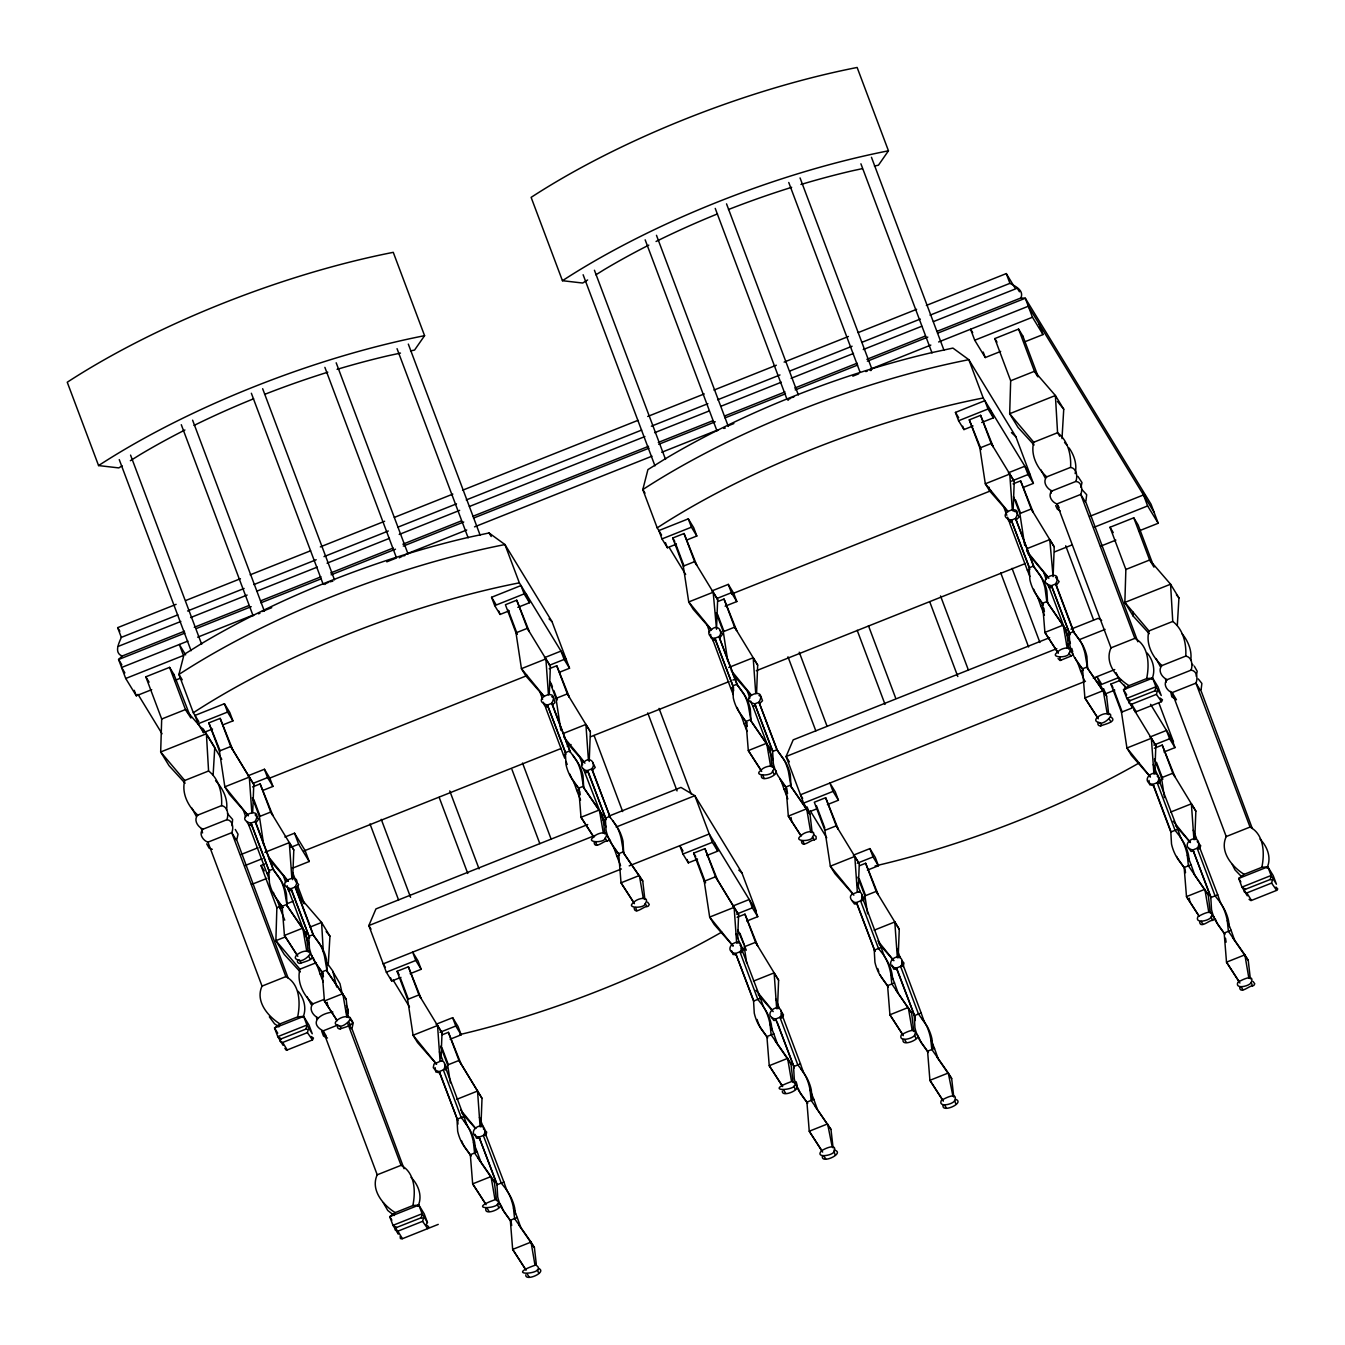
<?xml version="1.0" encoding="UTF-8"?>
<svg xmlns="http://www.w3.org/2000/svg" width="1345" height="1345" viewBox="0 0 1345 1345"><rect width="100%" height="100%" fill="white"/><g stroke="black" fill="none" stroke-linecap="round" stroke-linejoin="round"><path stroke-width="1.5" d="M283.123 1045.368L277.793 1036.642L274.548 1027.984L279.979 1023.898L297.682 1016.854C300.507 1003.067 300.086 984.103 285.863 976.604L231.76 832.673C233.778 828.167 232.937 820.198 226.885 819.693L203.045 829.192C197.866 827.141 193.209 819.946 197.765 815.12L221.589 805.621C222.312 793.079 219.05 778.94 208.576 770.988L206.39 733.765L185.459 709.555L169.588 667.355L145.815 676.821L161.686 719.02L160.677 751.973L169.05 765.675L185.106 783.244M1130.809 703.654L1132.12 707.117L1126.791 698.374L1123.529 689.716L1128.976 685.647L1146.663 678.586C1149.487 664.817 1149.067 645.835 1134.861 638.354L1080.758 494.422C1082.775 489.916 1081.935 481.947 1075.865 481.443L1052.042 490.925C1046.847 488.891 1042.207 481.695 1046.746 476.853L1070.586 467.371C1071.293 454.812 1068.048 440.689 1057.573 432.737L1055.388 395.514L1034.439 371.304L1018.585 329.088L994.812 338.57L1010.667 380.769L1009.675 413.722L1018.03 427.424L1034.086 444.993M1247.303 895.82L1241.973 887.095L1238.728 878.436L1244.159 874.351L1261.862 867.306C1264.687 853.52 1264.266 834.556 1250.043 827.057L1195.94 683.125C1197.958 678.62 1197.117 670.667 1191.065 670.146L1167.225 679.645C1162.046 677.594 1157.389 670.415 1161.946 665.573L1185.769 656.074C1186.492 643.532 1183.23 629.41 1172.756 621.44L1170.57 584.218L1149.639 560.008L1133.768 517.808L1109.995 527.274L1125.866 569.473L1124.857 602.425L1133.23 616.128L1149.269 633.697M264.662 864.078L261.014 865.524L276.868 907.74L275.876 940.676L284.249 954.395L300.288 971.947M252.709 812.145L253.785 784.421L230.735 746.509L220.16 718.381L208.828 722.887L219.42 751.014L224.85 786.825L229.339 794.155L248.388 815.827L224.85 786.825L249.313 777.091L253.785 784.421M292.638 879.664L293.798 849.956L270.732 812.044L260.157 783.916L252.608 786.926M441.025 1058.599L442.017 1032.842L418.967 994.93L408.392 966.803L397.061 971.309L407.636 999.436L413.083 1035.246L417.555 1042.577L436.604 1064.248L413.083 1035.246L437.545 1025.512L442.017 1032.842M481.022 1124.134L482.014 1098.377L458.964 1060.465L448.389 1032.338L442.286 1034.759M549.298 693.986L550.374 666.246L527.307 628.35L516.732 600.206L505.417 604.729L515.992 632.856L521.44 668.667L525.912 675.997L543.699 696.239M589.211 761.505L590.371 731.781L567.321 693.885L556.746 665.741L549.197 668.751M711.471 629.679C705.822 631.494 710.194 638.673 714.733 638.337L718.987 636.639C723.879 631.326 717.238 623.559 711.471 629.679L688.724 601.955L683.294 566.161L672.719 538.017L684.033 533.511L694.608 561.638L717.658 599.551L716.515 629.258L713.186 592.22L688.724 601.955L693.213 609.285L711.001 629.527M737.682 938.44L738.59 914.667L715.54 876.772L704.965 848.628L693.65 853.133L704.225 881.278L709.672 917.088L714.145 924.418L733.193 946.09L709.672 917.088L734.118 907.337L738.59 914.667M756.596 692.826L757.672 665.086L734.605 627.173L724.03 599.046L718.381 601.299M777.595 1005.959L778.604 980.202L755.554 942.307L744.962 914.163L737.127 917.29M858.345 887.532L859.27 863.759L836.22 825.864L825.645 797.72L814.313 802.225L824.888 830.369L830.336 866.18L834.825 873.51L853.856 895.182M898.275 955.051L899.267 929.294L876.217 891.399L865.642 863.255L859.556 865.692M1013.088 511.1L1014.248 481.375L991.181 443.48L980.606 415.336L969.291 419.859L979.866 447.986L985.313 483.796L989.785 491.127L1007.573 511.369M1013.071 483.881L1020.62 480.871L1031.195 509.015L1054.245 546.927L1053.101 576.635L1049.772 539.58L1027.193 548.575M1154.783 773.341L1155.843 745.601L1133.835 709.387M1194.864 836.893L1195.856 811.136L1172.806 773.224L1162.231 745.096L1154.38 748.223M213.132 774.905L214.763 747.467L207.466 735.53M328.214 965.576L329.945 936.17L321.589 922.468L300.641 898.258L296.32 886.759M1061.995 438.604L1063.744 409.216L1055.388 395.514L1009.675 413.722L1033.733 442.236C1030.32 455.131 1037.281 468.379 1046.746 476.853M1177.312 625.358L1178.943 597.92L1170.57 584.218L1124.857 602.425L1148.933 630.939C1145.503 643.851 1152.463 657.1 1161.946 665.573M308.291 952.142L306.156 933.632L287.124 905.891L286.435 893.887A38.719 27.455 49.5 0 0 281.895 881.799L273.001 869.139L255.113 821.509C264.696 803.822 231.609 817.743 250.859 823.207L255.113 821.509L255.886 822.787L273.792 870.417M348.288 1017.677L346.169 999.167L327.138 971.443L326.448 959.422A38.719 27.455 49.5 0 0 321.909 947.334L313.015 934.674L295.11 887.061C304.693 869.358 271.623 883.278 290.856 888.742L295.11 887.061L295.9 888.322L313.788 935.952M479.425 1117.392L482.754 1125.748C473.877 1125.227 468.733 1135.55 479.089 1137.164L496.994 1184.777L497.684 1196.798A38.719 27.455 49.5 0 0 502.223 1208.886L511.1 1221.546L511.688 1225.48M565.404 752.04L547.432 705.049L551.685 703.351C561.268 685.647 528.198 699.568 547.432 705.049L565.337 752.662L566.026 764.683A38.719 27.455 49.5 0 0 570.566 776.754L578.669 788.153L581.006 817.272L593.296 836.439M604.863 833.967L602.745 815.473L583.713 787.733L583.024 775.729A38.719 27.455 49.5 0 0 578.484 763.641L572.701 754.982M644.877 899.519L642.742 881.009L623.71 853.268L623.021 841.264A38.719 27.455 49.5 0 0 618.481 829.176L612.715 820.534M772.164 767.272L770.029 748.761L750.998 721.038L750.308 709.017A38.719 27.455 49.5 0 0 745.769 696.929L736.875 684.269L718.987 636.639L737.665 685.546M736.001 933.699L739.33 942.055C730.453 941.517 725.308 951.84 735.665 953.47L753.57 1001.084L754.259 1013.104A38.719 27.455 49.5 0 0 758.799 1025.176L767.676 1037.852L760.715 1028.337A38.719 24.294 85.2 0 1 757.067 1019.476M772.702 750.863L754.73 703.872L758.983 702.191C768.567 684.487 735.496 698.408 754.73 703.872L772.635 751.502L773.325 763.506A38.719 27.455 49.5 0 0 777.864 775.594L785.968 786.993L788.321 816.112L800.594 835.262M812.161 832.807L810.043 814.297L791.011 786.573L790.322 774.552A38.719 27.455 49.5 0 0 785.783 762.464L776.889 749.804L758.983 702.191L777.662 751.082M1029.278 567.17L1011.305 520.179L1015.559 518.481C1025.142 500.777 992.072 514.698 1011.305 520.179L1029.211 567.792L1029.9 579.813A38.719 27.455 49.5 0 0 1034.439 591.884L1043.333 604.561L1040.66 605.62L1044.426 615.22M1047.587 602.863L1046.898 590.858A38.719 27.455 49.5 0 0 1042.358 578.77L1033.464 566.094L1015.559 518.481L1034.238 567.371L1040.425 575.61A38.719 24.294 85.2 0 1 1044.964 587.698L1046.797 601.585L1066.619 630.603L1068.737 649.114M1108.751 714.649L1106.616 696.138L1087.584 668.398L1086.894 656.394A38.719 27.455 49.5 0 0 1082.355 644.305L1073.461 631.629L1055.573 584.016C1065.156 566.329 1032.069 580.25 1051.319 585.714L1055.573 584.016L1056.346 585.294L1074.252 632.907M1153.253 764.616L1156.582 772.988C1147.705 772.45 1142.561 782.773 1152.917 784.387L1170.822 832.017L1171.512 844.021A38.719 27.455 49.5 0 0 1176.051 856.109L1184.945 868.769L1185.517 872.703M1193.25 830.151L1196.579 838.523C1187.719 837.985 1182.558 848.308 1192.931 849.922L1210.819 897.552L1211.509 909.556A38.719 27.455 49.5 0 0 1216.048 921.644L1224.942 934.304L1217.982 924.805A38.719 24.294 85.2 0 1 1215.392 919.038M226.548 809.925C228.162 799.081 222.951 788.389 215.57 780.705M1190.728 660.378C1192.174 650.778 1188.19 641.161 1182.137 633.848M435.124 1067.611L435.814 1071.948L439.865 1072.906L457.771 1120.519L457.956 1124.117M480.787 1161.912L477.24 1151.976A54.472 3.144 68.3 0 1 473.474 1142.477A38.719 24.294 85.2 0 0 466.732 1124.521L461.234 1117.561L443.346 1069.931C446.271 1067.19 445.178 1059.221 440.084 1061.272L437.545 1025.512M520.784 1227.447L517.237 1217.528A54.472 3.144 68.3 0 1 513.487 1208.012A38.719 24.294 85.2 0 0 506.729 1190.056L501.248 1183.096L483.343 1135.466C486.268 1132.725 485.192 1124.756 480.098 1126.807L477.542 1091.047L458.964 1060.465L447.65 1064.971L450.373 1082.876M777.36 1043.737L773.812 1033.817A54.472 3.144 68.3 0 1 770.063 1024.318A38.719 24.294 85.2 0 0 763.304 1006.363L757.823 999.385L739.918 951.772C742.843 949.032 741.767 941.046 736.673 943.114L734.118 907.337L715.54 876.772L704.225 881.278M833.11 1147.924L830.975 1129.43L811.169 1100.412L810.026 1089.736A38.719 24.294 85.2 0 0 803.318 1071.898L797.82 1064.921L779.932 1017.308C782.857 1014.567 781.764 1006.581 776.67 1008.649L774.132 972.872L753.452 981.11M913.776 1031.48L911.641 1012.987L891.836 983.968L890.693 973.292A38.719 24.294 85.2 0 0 883.984 955.438L878.487 948.477L860.598 900.864C863.524 898.124 862.431 890.138 857.337 892.206L854.798 856.429L830.336 866.18L853.083 893.904L859.993 891.147L856.664 882.774M932.808 1047.822L931.934 1038.76A38.719 27.455 49.5 0 0 927.377 1026.689L918.5 1014.012L900.595 966.399C903.521 963.659 902.445 955.673 897.35 957.741L894.795 921.964L874.132 930.202M1148.966 780.369L1149.639 784.707L1153.691 785.665L1170.873 831.378M1210.349 913.322L1208.23 894.812L1188.408 865.81L1187.265 855.117A38.719 24.294 85.2 0 0 1180.557 837.279L1175.076 830.319L1157.171 782.706C1160.096 779.949 1159.02 771.98 1153.926 774.047L1151.37 738.27L1126.925 748.005L1131.397 755.335L1150.446 777.006L1126.925 748.005L1121.478 712.211L1110.903 684.067L1121.343 679.897M1234.626 940.205L1231.078 930.286A54.472 3.144 68.3 0 1 1227.312 920.77A38.719 24.294 85.2 0 0 1220.571 902.814L1215.073 895.854L1197.185 848.241C1200.11 845.484 1199.017 837.515 1193.923 839.583L1191.384 803.806L1170.705 812.044M395.716 1227.144L398.322 1234.071L392.992 1225.345L389.731 1216.687L395.178 1212.618L412.865 1205.557C415.689 1191.788 415.269 1172.806 401.062 1165.325L347.683 1023.326M297.716 960.027C295.681 964.415 304.558 964.567 299.078 960.128C288.906 958.363 301.885 950.024 306.778 951.318C316.68 950.175 302.692 963.356 299.078 960.128M337.729 1025.562C335.678 1029.951 344.572 1030.119 339.075 1025.663C328.903 1023.898 341.899 1015.559 346.775 1016.854C356.694 1015.727 342.706 1028.891 339.075 1025.663M400.154 1236.475L400.423 1238.543L401.97 1238.88L438.251 1224.387M485.949 1208.449C483.443 1216.704 505.115 1208.029 499.886 1203.64M761.589 775.157C759.118 783.479 780.739 774.754 775.544 770.349M822.535 1155.826C819.912 1165.039 846.375 1153.035 834.169 1150.009M903.201 1039.366C900.562 1047.923 924.065 1038.306 916.466 1034.086M943.215 1104.901C940.525 1113.778 965.643 1103.034 955.673 1099.285M1098.176 722.534C1096.141 726.905 1105.018 727.073 1099.537 722.618C1089.366 720.853 1102.345 712.514 1107.238 713.825C1117.14 712.682 1103.152 725.863 1099.537 722.618M1133.953 709.504L1135.331 712.043L1161.475 701.67L1162.467 699.803L1160.079 698.072M206.39 733.765L160.677 751.973L184.753 780.487C181.323 793.399 188.283 806.63 197.765 815.12M285.392 936.893L275.876 940.676L299.935 969.19C296.522 982.102 303.482 995.35 312.948 1003.824L323.96 999.453M1075.143 473.575C1077.278 464.647 1074.252 455.266 1069.073 447.935M306.055 1029.043L308.257 1029.53L307.4 1032.624L282.669 1042.476L280.029 1041.333L280.769 1039.013L306.055 1029.043L306.929 1025.041L303.667 1016.383L297.682 1016.854M421.254 1217.746L423.456 1218.234L422.599 1221.327L397.868 1231.179L395.228 1230.036L395.968 1227.716L421.254 1217.746L422.111 1213.745L418.867 1205.086L412.865 1205.557M1155.052 690.792L1157.255 691.263L1156.397 694.356L1131.649 704.225L1129.027 703.065L1129.766 700.745L1155.052 690.792L1155.91 686.774L1152.648 678.115L1146.663 678.586M1270.235 879.495L1272.437 879.983L1271.58 883.077L1246.849 892.929L1244.209 891.785L1244.949 889.465L1270.235 879.495L1271.109 875.494L1267.847 866.836L1261.862 867.306M303.113 1016.585L302.928 1017.442C306.879 1008.716 304.138 998.427 298.203 991.299M418.11 1206.146L418.312 1205.288M1151.908 679.191C1155.826 670.466 1153.169 660.16 1147.184 653.048M1267.091 867.895L1267.293 867.037M937.095 331.341L1020.939 297.951C1024.184 290.167 1015.273 286.182 1009.927 283.341L1006.279 273.59L926.369 305.433M226.885 819.693C228.768 814.751 227.843 806.664 221.589 805.621M1075.865 481.443C1077.748 476.5 1076.841 468.396 1070.586 467.371M1191.065 670.146C1192.931 665.203 1192.023 657.117 1185.769 656.074M347.851 1013.373L348.187 1009.507L346.354 1005.589M184.5 631.192L122.126 656.057C113.686 652.594 119.083 642.96 121.319 637.379L117.671 627.644L176.128 604.342M203.045 829.192C198.32 833.496 202.927 840.541 207.937 842.172L262.04 986.104C255.079 1001.151 267.823 1016.349 279.979 1023.898M332.904 1012.045C319.303 1013.491 308.711 1023.209 323.119 1030.875L377.222 1174.807C370.262 1189.854 383.022 1205.053 395.178 1212.618M418.026 1206.011C422.767 1196.209 418.312 1184.592 411.032 1177.329M1052.042 490.925C1047.301 495.246 1051.908 502.29 1056.918 503.921L1111.02 647.853C1104.06 662.883 1116.821 678.099 1128.976 685.647M1167.225 679.645C1162.5 683.949 1167.107 690.994 1172.117 692.625L1226.22 836.556C1219.259 851.604 1232.003 866.802 1244.159 874.351M1267.024 867.76C1271.765 857.959 1267.293 846.341 1260.013 839.078M232.063 825.796L232.618 819.458L227.473 813.607M1196.243 676.266L1197.185 671.256L1194.293 666.128M236.518 839.398L288.116 978.05M351.717 1028.101L404.038 1168.704M1085.499 501.147L1137.836 641.75M1200.698 689.85L1252.296 828.503M236.972 838.893L238.048 834.253L235.274 829.445M352.171 1027.614L353.247 1022.957L350.473 1018.165M1085.97 500.643L1086.693 494.741L1081.716 489.311M1201.152 689.346L1201.875 683.445L1198.261 678.906M473.457 1142.493L474.583 1153.052L491.026 1176.556L495.01 1199.74C460.478 1211.895 510.612 1208.55 495.582 1199.353M513.471 1208.029L514.58 1218.587L531.04 1242.091L535.007 1265.275C500.474 1277.431 550.626 1274.102 535.596 1264.888M770.046 1024.318L771.156 1034.877L787.615 1058.38L791.583 1081.582C757.05 1093.737 807.202 1090.391 792.171 1081.195M833.984 1151.539C838.053 1142.561 823.997 1148.714 821.24 1151.085C814.952 1158.533 833.429 1155.473 833.984 1151.539L835.211 1154.968M914.65 1035.095C918.534 1025.747 904.765 1032.708 901.268 1034.944C897.989 1042.409 913.154 1038.76 914.65 1035.095L915.878 1038.525M954.647 1100.63C958.548 1091.283 944.778 1098.243 941.265 1100.479C938.003 1107.944 953.168 1104.295 954.647 1100.63L955.891 1104.06M1211.223 916.937C1215.123 907.589 1201.354 914.55 1197.84 916.786C1194.579 924.234 1209.743 920.602 1211.223 916.937L1212.467 920.367L1214.367 919.442L1214.266 916.971L1212.248 915.575M1251.237 982.472C1255.12 973.124 1241.351 980.085 1237.854 982.321C1234.575 989.769 1249.74 986.137 1251.237 982.472L1252.464 985.902L1253.876 985.431L1254.751 983.8L1253.052 981.463M425.777 1225.177L427.441 1222.47L424.196 1213.812L418.867 1205.086L389.731 1216.687L391.866 1220.184M122.092 465.841L118.797 467.909L98.572 465.572L67.25 382.232A340.789 109.264 -20.6 0 1 393.261 252.339L424.583 335.678L414.563 350.07L410.544 350.927M587.63 279.945L582.671 283.038L562.445 280.702L531.124 197.362A340.789 109.264 -20.6 0 1 857.135 67.469L888.457 150.808L878.436 165.2L874.418 166.057M445.952 1070.149L446.91 1067.526L444.472 1063.878M485.949 1135.684L486.671 1132.07L483.359 1128.791M863.204 901.083L864.162 898.443L861.725 894.812M903.201 966.618L903.924 963.003L901.722 960.347M312.948 1003.824C308.409 1008.666 313.066 1015.845 318.244 1017.896M266.865 873.157L248.976 825.544L251.633 824.485L269.538 872.098L266.865 873.157A54.472 3.144 68.3 0 1 269.387 879.512M306.879 938.692L288.973 891.079L291.646 890.02L309.535 937.633L306.879 938.692A54.472 3.144 68.3 0 1 309.4 945.047M564.715 758.176A54.472 3.144 68.3 0 0 563.454 754.999L545.549 707.386L548.222 706.327L544.792 706.058L543.346 702.241M605.973 826.872A54.472 3.144 68.3 0 0 603.451 820.534L583.427 768.937M733.26 694.642A54.472 3.144 68.3 0 0 730.755 688.287L712.833 639.817L715.506 639.615L733.412 687.228L733.597 690.826M752.847 706.209L755.52 705.15L752.847 706.209L770.752 753.839A54.472 3.144 68.3 0 1 773.274 760.177M466.698 1124.42A54.472 3.144 68.3 0 1 463.89 1116.501L446.002 1068.871L439.092 1071.629L435.477 1070.301L433.275 1067.644L433.998 1064.029L442.74 1060.213L439.411 1051.857M1029.85 576.467A54.472 3.144 68.3 0 0 1027.328 570.129L1009.422 522.516L1012.096 521.457L1008.666 521.188L1007.657 517.203M482.704 1125.815L483.528 1127.076M1067.325 635.664L1049.436 588.051L1052.093 586.992L1069.998 634.605L1067.325 635.664A54.472 3.144 68.3 0 1 1069.847 642.002M739.279 942.105L740.103 943.383M859.993 891.147L860.01 892.004M775.998 999.234L779.343 1008.464M896.678 948.309L900.141 957.505M1156.532 773.039L1156.599 773.846M605.233 838.137C610.832 829.915 596.659 832.639 593.784 836.977C584.722 842.945 604.695 843.147 605.233 838.137L606.982 841.012L608.394 840.558L609.268 838.927L607.553 836.573M645.23 903.672C650.846 895.451 636.656 898.174 633.781 902.512C624.719 908.48 644.692 908.682 645.23 903.672L646.979 906.547L648.391 906.093L649.265 904.462L647.567 902.108M772.518 771.442C778.133 763.203 763.96 765.927 761.068 770.265C752.006 776.25 771.98 776.435 772.518 771.442L774.266 774.317M812.531 836.977C818.13 828.739 803.957 831.462 801.082 835.8C792.02 841.785 811.993 841.97 812.531 836.977L814.28 839.852L816.18 838.927L816.079 836.455L814.078 835.06M1069.107 653.266C1074.705 645.045 1060.532 647.769 1057.658 652.106C1048.596 658.075 1068.569 658.277 1069.107 653.266L1070.855 656.141L1073.058 654.679L1072.116 652.191L1069.813 651.182M122.126 656.057L118.595 659.504L125.724 678.485L136.299 695.802L151.699 689.666M428.147 1228.405L428.668 1226.774L426.97 1225.312M741.717 952.613L743.482 949.351L739.935 945.081M781.714 1018.148L783.496 1014.903L781.058 1011.255M1158.97 783.53L1160.735 780.285L1157.188 776.015M1198.967 849.065L1200.749 845.82L1197.201 841.55M300.238 963.373C302.659 962.129 318.126 959.103 310.191 954.395M311.183 1036.474L313.469 1038.071L312.477 1039.92L286.35 1050.311L284.871 1048.343M594.154 842.676C594.86 849.586 603.939 840.642 606.982 841.012M340.251 1028.908C342.656 1027.664 358.123 1024.638 350.204 1019.93M764.111 778.503L762.951 775.258M634.167 908.211C634.857 915.121 643.936 906.177 646.979 906.547M1058.044 658.579L1060.095 660.529L1070.855 656.141M801.452 841.499C802.158 848.409 811.237 839.465 814.28 839.852M1100.698 725.88C1103.119 724.636 1118.586 721.592 1110.651 716.902M795.786 1084.995C803.167 1089.097 781.411 1098.142 782.386 1091.081M538.42 1268.352C548.087 1272 524.853 1282.121 525.811 1274.791M832.168 1146.73L827.612 1123.916L809.253 1131.229L822.652 1152.093M1212.467 920.367C1209.424 919.98 1200.345 928.924 1199.639 922.014M952.848 1095.822L948.292 1073.007L931.833 1049.504L930.69 1038.828A38.719 24.294 85.2 0 0 923.981 1020.989L921.611 1018.03M1275.968 887.061L1277.75 888.995L1276.657 890.373L1250.951 900.629L1249.051 899.351M1252.464 985.902C1249.421 985.515 1240.342 994.459 1239.636 987.549M130.347 460.713L140.267 454.543A306.525 98.286 -20.6 0 1 184.921 429.996M595.885 274.817L604.14 269.673A306.525 98.286 -20.6 0 1 648.794 245.126M255.886 822.787L258.677 819.105L255.13 814.835M552.476 704.629L570.364 752.242L551.685 703.351L552.476 704.629L554.88 702.796L553.77 698.089M719.76 637.917L722.551 634.235L720.113 630.603M1016.349 519.758L1019.09 517.035L1016.702 512.428M584.184 761.926C578.535 763.741 582.889 770.904 587.446 770.584L591.699 768.886C596.592 763.573 589.951 755.806 584.184 761.926L563.975 737.279M295.9 888.322L298.674 884.64L295.127 880.37M592.472 770.164L610.378 817.777L591.699 768.886L592.472 770.164L595.213 767.44L592.826 762.834M759.774 703.452L762.514 700.728L761.068 696.912M1056.346 585.294L1059.137 581.612L1055.59 577.341M853.083 893.904C847.434 895.703 851.788 902.882 856.345 902.562L863.255 899.805L881.16 947.418A54.472 3.144 68.3 0 0 883.951 955.337M779.327 1007.59C770.466 1007.052 765.305 1017.375 775.678 1019.006L782.588 1016.248L800.477 1063.861A54.472 3.144 68.3 0 0 803.268 1071.78M185.862 600.458L240.436 578.72M250.17 574.836L310.577 550.778M320.329 546.894L384.636 521.272M394.388 517.388L452.845 494.103M462.579 490.219L637.967 420.346M647.718 416.462L704.225 393.934M713.96 390.067L776.317 365.218M784.118 362.108L848.426 336.485M858.177 332.602L916.634 309.316M121.319 637.379L177.843 614.867M187.577 610.983L244.101 588.471M253.835 584.587L316.193 559.739M323.994 556.628L388.301 531.006M398.036 527.122L456.51 503.837M466.244 499.953L641.632 430.081M651.367 426.197L707.89 403.685M717.625 399.801L779.982 374.952M789.734 371.069L852.091 346.22M861.826 342.353L920.299 319.051M930.034 315.167L1009.927 283.341M118.461 646.306L180.852 621.457M190.603 617.574L247.144 595.045M256.878 591.161L317.319 567.086M327.07 563.185L389.462 538.336M399.213 534.453L459.654 510.377M469.405 506.493L644.877 436.57M654.628 432.687L709.218 410.948M720.92 406.274L781.361 382.199M791.112 378.315L853.503 353.449M863.238 349.565L921.728 326.263M933.43 321.606L1017.274 288.2L1019.46 291.781M194.252 627.308L248.842 605.553M260.543 600.896L320.984 576.82M330.736 572.936L393.127 548.071M402.878 544.187L461.369 520.885M473.07 516.228L648.542 446.321M658.293 442.438L712.884 420.682M724.568 416.025L785.009 391.933M794.76 388.049L857.152 363.2M866.903 359.317L925.394 336.015M184.887 633.091L118.595 659.504L121.874 664.884M196.589 628.434L251.196 606.679M260.947 602.795L321.388 578.72M331.139 574.836L395.48 549.197M403.281 546.087L463.739 521.995M473.49 518.111L648.979 448.188M658.731 444.304L715.271 421.775M725.022 417.892L785.48 393.816M795.214 389.932L857.622 365.067M867.374 361.183L927.815 337.107M937.566 333.207L1025.31 298.254L1151.068 504.274L1158.213 523.255L1138.963 530.922M187.897 641.077L121.588 667.49L124.883 672.87M197.648 637.194L254.188 614.665M261.989 611.555L271.74 607.671M386.788 561.84L396.54 557.956M406.291 554.056L466.732 529.98M474.533 526.87L651.972 456.174M661.723 452.29L718.28 429.761M728.032 425.877L733.866 423.54M852.814 376.163L858.665 373.826M870.366 369.169L930.824 345.077M938.625 341.966L1028.32 306.24L1154.077 512.26M125.724 678.485L183.458 655.486L179.322 644.49L185.66 654.88M972.704 332.703L970.586 329.239L974.721 340.235L1032.456 317.235L1043.014 334.552L1023.764 342.218M174.783 680.469L180.549 678.166M974.721 340.235L985.28 357.551L1000.68 351.415M161.686 719.02L185.459 709.555L190.906 718.028L173.942 674.467M1010.667 380.769L1034.439 371.304L1037.701 376.65M223.186 724.753L232.937 720.87L229.81 712.531L224.413 703.721L194.991 715.439L198.118 723.778L203.515 732.605L212.56 728.99M509.15 610.832L500.088 614.446L494.708 605.62L491.564 597.281L521.003 585.546L524.13 593.885L529.526 602.711L517.825 607.368M687.06 539.9L696.811 535.999L693.684 527.66L688.287 518.851L658.865 530.569L661.992 538.908L667.389 547.734L676.434 544.12M973.023 425.962L963.962 429.576L958.581 420.75L955.438 412.411L984.876 400.675L988.003 409.014L993.4 417.841L981.699 422.498M661.992 538.908L691.431 527.19L696.811 535.999M958.581 420.75L988.003 409.014M198.118 723.778L227.557 712.06L232.937 720.87M494.708 605.62L524.13 593.885M219.42 751.014L230.735 746.509L249.313 777.091L251.851 812.851M515.992 632.856L527.307 628.35L529.375 631.746L516.732 600.206M683.294 566.161L694.608 561.638L696.676 565.034L684.033 533.511M979.866 447.986L991.181 443.48L993.266 446.876L980.606 415.336M184.753 780.487L208.576 770.988M1033.733 442.236L1057.573 432.737L1059.742 436.301M247.867 775.846L264.427 769.256L269.807 778.082L272.951 786.421L263.2 790.305M544.456 657.688L561 651.081L564.143 659.42L569.523 668.246L559.772 672.13M711.74 590.976L728.301 584.386L733.681 593.212L736.825 601.551L725.123 606.208M1008.33 472.818L1024.873 466.211L1028.017 474.55L1033.397 483.376L1023.646 487.26M550.374 666.246L545.885 658.915L521.44 668.667L544.187 696.391M1014.248 481.375L1009.759 474.045L985.313 483.796L1008.061 511.52M716.717 598.575L731.428 592.725L736.825 601.551M1011.457 481.157L1028.017 474.55M252.843 783.446L267.554 777.595L272.951 786.421M549.416 665.287L564.143 659.42M269.656 778.133L527.341 675.459M731.579 594.036L991.215 490.606M710.648 634.369L711.001 637.749L712.833 639.817M263.654 844.408L259.417 816.566L270.732 812.044L272.816 815.44L260.157 783.916M560.831 730.217L555.989 698.391L567.321 693.885L569.389 697.282L556.746 665.741M727.83 661.521L723.291 631.696L734.605 627.173L736.69 630.57L724.03 599.046M1024.705 545.347L1019.863 513.521L1031.195 509.015L1033.263 512.411L1020.62 480.871M246.841 821.56L249.027 825.494M248.842 824.72L251.633 824.485L250.859 823.207L269.538 872.098M712.85 640.674L715.506 639.615L714.733 638.337L733.412 687.228L730.755 688.287M207.937 842.172L231.76 832.673L236.216 839.952M240.637 854.663L257.954 847.77M284.888 837.027L294.521 833.194L305.08 850.511L309.215 861.506L291.899 868.416M1089.618 516.413L1143.502 494.943L1147.638 505.939L1158.213 523.255M264.864 852.36L289.31 842.626L293.798 849.956M563.32 733.445L585.899 724.451L590.371 731.781M728.738 667.49L753.183 657.755L757.672 665.086M244.773 865.676L262.09 858.766M290.957 847.266L298.657 844.206L309.215 861.506M1093.754 527.408L1147.638 505.939M303.903 850.981L561.285 748.425M567.136 746.105L571.037 744.542M590.539 736.774L728.99 681.612M732.89 680.066L736.791 678.502M756.277 670.735L1025.378 563.521M1054.631 551.87L1072.167 544.876M565.337 752.662L569.591 750.964L576.551 760.48A38.719 24.294 85.2 0 1 581.09 772.568L583.713 787.733M1029.211 567.792L1033.464 566.094L1034.238 567.371M1027.328 570.129L1029.984 569.069M563.454 754.999L566.111 753.94M251.481 884.506L266.882 878.386M1100.479 546.255L1115.862 540.118M287.191 885.767L288.217 889.751L291.646 890.02L290.856 888.742L309.535 937.633M288.217 889.751L289.024 891.029M752.09 704.881L750.644 701.064M1047.301 584.066L1049.487 588M585.428 772.097L588.219 771.862L606.124 819.475L603.451 820.534M1049.302 587.227L1052.093 586.992L1051.319 585.714L1069.998 634.605M585.563 772.921L588.219 771.862L587.446 770.584L606.124 819.475M276.868 907.74L280.533 906.278M287.847 903.369L293.328 901.184M1125.866 569.473L1149.639 560.008L1153.976 567.136L1138.122 524.937L1133.768 517.808M578.669 788.153L582.923 786.455L602.745 815.473M284.737 920.165L280.214 908.648L282.87 907.589L273.993 894.929A38.719 27.455 49.5 0 1 269.437 882.841L268.748 870.82L273.001 869.139L279.962 878.655A38.719 24.294 85.2 0 1 284.518 890.726L287.124 905.891M580.552 800.09L576.786 790.49L579.46 789.431L573.962 782.471A38.719 24.294 85.2 0 1 569.893 774.148M747.097 731.461L744.088 723.778L746.744 722.719L737.867 710.059A38.719 27.455 49.5 0 1 733.311 697.971L732.621 685.967L736.875 684.269L743.852 693.785A38.719 24.294 85.2 0 1 748.392 705.856L750.998 721.038M310.157 927.024L321.589 922.468L323.288 951.436M1049.638 637.681L793.197 739.851L786.085 756.512L803.604 803.116L809.001 811.943L816.348 809.017M1071.007 629.174L1098.193 618.33L1101.673 620.398M587.698 824.552L375.944 908.917L368.833 925.579L386.351 972.2L391.731 981.026L400.944 977.361M609.066 816.045L680.94 787.413L694.844 795.685L741.885 872.77L756.277 911.053L709.235 833.967L629.191 865.861M772.635 751.502L776.889 749.804L783.849 759.32A38.719 24.294 85.2 0 1 788.389 771.391L791.011 786.573M1056.8 648.643L786.085 756.512L789.364 761.875M1066.535 644.759L1070.435 643.213M1080.169 639.329L1105.086 629.41M594.742 835.564L368.833 925.579L371.018 929.16M616.161 827.04L694.844 795.685L712.362 842.306L717.742 851.133L706.713 855.538M596.827 845.215L595.65 841.953M1060.701 660.345L1059.524 657.083M299.935 969.19L316.445 962.616M1148.933 630.939L1172.756 621.44M262.04 986.104L285.863 976.604M1111.02 647.853L1134.861 638.354M785.968 786.993L790.221 785.295L810.043 814.297M323.22 981.867L320.211 974.184L322.884 973.124L313.99 960.464A38.719 27.455 49.5 0 1 309.451 948.376L308.762 936.372L313.015 934.674L319.975 944.19A38.719 24.294 85.2 0 1 324.515 956.261L327.138 971.443M620.566 865.625L616.8 856.025L619.457 854.966L610.563 842.289A38.719 27.455 49.5 0 1 606.023 830.218L605.334 818.197L609.588 816.499L616.548 826.015A38.719 24.294 85.2 0 1 621.104 838.103L623.71 853.268M787.851 798.913L784.085 789.313L786.758 788.254L787.548 793.651M1084.44 680.755L1080.674 671.155L1083.33 670.096L1074.436 657.419A38.719 27.455 49.5 0 1 1069.897 645.348L1069.208 633.327L1073.461 631.629L1080.422 641.145A38.719 24.294 85.2 0 1 1084.978 653.233L1087.584 668.398M1085.482 681.226L800.477 794.777L802.662 798.375M1093.3 678.115L1114.77 669.558M621.39 868.971L383.224 963.861L385.41 967.442M803.604 803.116L833.043 791.398L838.423 800.225L827.394 804.613M1101.353 683.68L1097.049 676.619L1100.193 684.958L1117.745 677.964M386.351 972.2L415.79 960.464L421.17 969.291L410.141 973.696M683.025 850.998L679.797 845.702L682.941 854.041L712.362 842.306M1100.193 684.958L1105.573 693.785L1114.77 690.12M682.941 854.041L688.321 862.851L697.517 859.186M824.888 830.369L836.22 825.864L838.288 829.26L825.645 797.72M1121.478 712.211L1132.793 707.689M337.797 1025.041L323.119 1030.875L326.398 1036.238M407.636 999.436L418.967 994.93L421.035 998.326L408.392 966.803M636.824 910.75L635.664 907.488M804.125 844.038L802.948 840.793M853.352 855.185L869.912 848.594L875.292 857.421L878.436 865.76L867.39 870.148M1149.925 737.026L1166.485 730.436L1169.629 738.775L1175.009 747.601L1163.98 751.989M436.099 1024.268L452.66 1017.677L458.04 1026.487L461.167 1034.826L450.138 1039.231M732.672 906.11L749.232 899.502L752.376 907.841L757.756 916.668L746.71 921.073M857.269 863.221L873.039 856.933L878.436 865.76M1153.842 745.063L1169.629 738.775M440.017 1032.287L455.787 1026.016L461.167 1034.826M736.589 914.129L752.376 907.841M862.212 896.291L862.111 897.249M1158.785 778.116L1158.684 779.074M867.626 913.81L864.902 895.904L876.217 891.399L878.285 894.795L865.642 863.255M1164.501 797.635L1161.475 777.746L1172.806 773.224L1174.874 776.62L1162.231 745.096M862.078 897.502L863.255 899.805M1158.65 779.343L1177.732 829.26A54.472 3.144 68.3 0 0 1180.523 837.178M444.943 1065.358L444.859 1066.316M741.532 947.199L741.431 948.158M444.825 1066.568L446.002 1068.871M741.398 948.41L760.48 998.326A54.472 3.144 68.3 0 0 763.271 1006.245M1159.827 781.63L1152.917 784.387L1153.691 785.665M742.574 950.713L735.665 953.47L753.62 1000.461M456.88 1099.285L477.542 1091.047L482.014 1098.377M881.16 947.418L874.233 950.175L874.922 962.179A38.719 27.455 49.5 0 0 879.462 974.268L888.356 986.944L881.395 977.428A38.719 24.294 85.2 0 1 880.017 974.621M1170.822 832.017L1177.732 829.26M463.89 1116.501L456.981 1119.242L457.67 1131.263A38.719 27.455 49.5 0 0 462.209 1143.351L471.103 1156.011L464.143 1146.495A38.719 24.294 85.2 0 1 461.554 1140.728M753.57 1001.084L760.48 998.326M900.007 956.682C891.13 956.144 885.985 966.467 896.342 968.097L903.252 965.34L921.157 1012.953A54.472 3.144 68.3 0 0 923.948 1020.872M902.209 961.826L902.108 962.785M1198.782 843.651L1198.698 844.61M902.075 963.037L903.252 965.34M1198.664 844.879L1217.729 894.795A54.472 3.144 68.3 0 0 1220.52 902.714M484.957 1130.893L484.856 1131.851M781.529 1012.735L781.428 1013.693M377.222 1174.807L401.062 1165.325M1226.22 836.556L1250.043 827.057M484.822 1132.12L503.904 1182.036A54.472 3.144 68.3 0 0 506.695 1189.955M781.411 1013.945L782.588 1016.248M1199.841 847.182L1192.931 849.922L1210.887 896.913M485.999 1134.407L479.089 1137.164L497.045 1184.155M890.726 973.41A54.472 3.144 68.3 0 0 894.492 982.909L887.582 985.666L889.919 1014.786L903.319 1035.65M1176.606 856.462A38.719 24.294 85.2 0 0 1177.968 859.27L1184.155 867.508L1191.065 864.751A54.472 3.144 68.3 0 1 1187.316 855.235M477.24 1151.976L470.33 1154.733L472.667 1183.869L486.066 1204.716M773.812 1033.817L766.902 1036.575L769.239 1065.694L782.639 1086.558M921.157 1012.953L914.247 1015.71L914.936 1027.731A38.719 27.455 49.5 0 0 919.476 1039.803L928.369 1052.479L921.392 1042.963A38.719 24.294 85.2 0 1 918.803 1037.197M1210.819 897.552L1217.729 894.795M496.994 1184.777L503.904 1182.036M800.477 1063.861L793.567 1066.619L794.256 1078.64A38.719 27.455 49.5 0 0 798.795 1090.711L807.689 1103.388L800.729 1093.872A38.719 24.294 85.2 0 1 798.123 1088.105M497.398 1204.178L498.625 1207.591M793.97 1086.003L795.214 1089.433M930.74 1038.945A54.472 3.144 68.3 0 0 934.489 1048.444L927.579 1051.202L929.916 1080.321L943.333 1101.185M1231.078 930.286L1224.169 933.043L1226.505 962.163L1239.905 983.027M517.237 1217.528L510.327 1220.268L512.664 1249.404L526.063 1270.268M810.06 1089.853A54.472 3.144 68.3 0 0 813.826 1099.353L806.916 1102.11L809.253 1131.229L822.014 1150.933M537.395 1269.714L538.639 1273.127M857.118 903.84L856.345 902.562L875.023 951.453L857.118 903.84L854.445 904.025L852.326 900.915M736.438 954.748L733.008 954.479L731.579 950.663M1193.704 851.2L1191.031 851.402L1188.913 848.291M915.222 1020.586L915.02 1016.988L897.115 969.375L893.685 969.106L892.256 965.29M479.862 1138.442L476.433 1138.173L475.004 1134.356M862.33 168.646L852.259 170.815A306.525 98.286 -20.6 0 0 800.964 184.484M400.474 353.096L388.386 355.685A306.525 98.286 -20.6 0 0 337.091 369.354M569.523 668.246L552.005 621.625L504.947 544.557L489.042 532.956L467.959 537.479A329.441 105.616 -20.6 0 0 201.313 643.734L184.046 654.477L178.935 674.45L193.327 712.732L198.808 721.693M1161.475 701.67L1156.397 694.356M312.477 1039.92L307.4 1032.624M1276.657 890.373L1271.58 883.077M427.676 1228.641L422.599 1221.327M1020.939 297.951L1025.31 298.254L1032.456 317.235M212.291 849.317L209.181 848.191L206.693 843.87M327.491 1038.021L323.523 1036.087L321.674 1031.161M1060.163 510.915L1057.321 509.133L1055.674 505.619M1014.365 511.352L1015.576 511.806M759 695.5L760.127 696.138M551.702 696.676L552.829 697.298M279.003 1026.807L274.531 1023.797L269.336 1016.837M394.203 1215.51L387.763 1210.483L383.275 1202.682M1130.321 700.644L1126.791 698.374L1155.91 686.774L1161.239 695.516L1157.995 686.858L1152.648 678.115L1123.529 689.716L1126.74 694.962M1245.504 889.348L1241.973 887.095L1271.109 875.494L1276.439 884.22L1273.177 875.561L1267.847 866.836L1238.728 878.436L1240.863 881.933M281.324 1038.895L277.793 1036.642L306.929 1025.041L312.259 1033.767L308.997 1025.109L303.667 1016.383L274.548 1027.984L277.742 1033.212M396.523 1227.615L392.992 1225.345L422.111 1213.745L427.441 1222.47M1191.653 664.06L1193.049 665.035M1142.611 492.455L1146.36 497.415M1125.664 687.211L1119.83 681.192L1116.081 672.634M1240.863 875.931L1235.013 869.912L1232.255 864.431M738.792 870.097L741.885 872.77M1077.866 476.332L1081.985 482.552L1080.96 487.394M1011.457 432.619L1015.878 436.755L1033.397 483.376M549.046 618.868L552.005 621.625M325.893 961.456L332.736 970.939L336.754 987.079M1043.333 604.561L1037.836 597.6A38.719 24.294 85.2 0 1 1033.767 589.278M1083.33 670.096L1077.849 663.135A38.719 24.294 85.2 0 1 1074.991 657.772M619.457 854.966L613.959 848.006A38.719 24.294 85.2 0 1 609.907 839.683M282.87 907.589L277.44 900.73A38.719 24.294 85.2 0 1 273.321 892.323M511.1 1221.546L504.14 1212.03A38.719 24.294 85.2 0 1 501.55 1206.28M1064.551 442.455L1066.955 445.145M1048.848 578.333L1028 553.736M1175.48 825.527L1190.443 842.542L1173.244 821.24M733.21 674.82L750.998 695.062M878.907 943.686L893.87 960.717L877.932 940.945M565.926 741.532L584.957 763.203M758.227 994.594L773.19 1011.625M269.336 859.69L288.385 881.362L268.647 856.984M461.654 1112.752L475.256 1128.236M1026.588 550.878L1048.058 577.055M731.26 670.567L751.485 695.214M755.991 990.323L772.417 1010.347M460.679 1110.028L475.844 1128.505M1057.473 401.466L1063.744 409.216M1176.421 594.826L1178.943 597.92M326.179 931.53L329.945 936.17M784.808 786.153L781.311 781.395A38.719 24.294 85.2 0 1 779.797 778.755M333.156 972.116L339.999 983.716L341.983 992.745M800.931 1068.939L806.714 1077.597A38.719 27.455 49.5 0 1 811.254 1089.685L812.145 1098.73M464.361 1121.579L470.128 1130.22A38.719 27.455 49.5 0 1 474.667 1142.309L475.558 1151.37M346.035 1010.33L347.918 1016.786M1193.671 873.611L1208.23 894.812M1232.558 937.515L1248.227 960.347L1250.362 978.857M895.972 990.139L911.641 1012.987M937.095 1057.304L951.655 1078.522L953.773 1097.016M775.292 1041.047L790.961 1063.895L793.096 1082.389M815.305 1106.582L830.975 1129.43M477.593 1157.574L494.388 1182.053L496.524 1200.564M518.716 1224.757L534.402 1247.588L536.285 1264.048M737.194 707.453A38.719 24.294 85.2 0 0 741.263 715.759L746.744 722.719L747.282 726.317M1180.322 837.162L1183.953 842.979A38.719 27.455 49.5 0 1 1188.509 855.067L1189.333 861.136M1220.335 902.697L1223.967 908.514A38.719 27.455 49.5 0 1 1228.506 920.602L1229.347 926.671M883.749 955.32L887.381 961.154A38.719 27.455 49.5 0 1 891.92 973.225L892.761 979.294M763.069 1006.228L766.7 1012.062A38.719 27.455 49.5 0 1 771.24 1024.15L772.08 1030.203M506.493 1189.938L510.125 1195.755A38.719 27.455 49.5 0 1 514.664 1207.844L515.505 1213.913M1058.296 653.266L1044.897 632.419L1042.543 603.283L1046.797 601.585L1066.619 630.603M1098.293 718.802L1084.894 697.954L1082.557 668.818L1086.81 667.12L1106.616 696.138M1184.155 867.508L1186.492 896.627L1198.782 915.777M761.707 771.442L748.308 750.577L745.971 721.441L750.224 719.76L770.029 748.761M634.42 903.672L621.02 882.824L618.683 853.688L622.937 851.99L642.742 881.009M297.833 956.312L284.434 935.447L282.097 906.311L286.35 904.63L306.156 933.632M346.169 999.167L326.347 970.165L322.094 971.863L324.431 1000.983L336.721 1020.132M1045.199 477.979L1040.912 469.859M1160.399 666.683L1156.095 658.562M196.219 816.23L191.915 808.11M311.401 1004.934L307.114 996.813M1057.658 652.106L1044.897 632.419L1063.256 625.089L1067.224 648.29M1097.654 717.642L1084.894 697.954L1103.253 690.624L1107.238 713.825M1199.269 916.315L1186.492 896.627L1204.868 889.314L1208.836 912.498M1239.266 981.85L1226.505 962.163L1244.865 954.849L1248.227 960.347M761.068 770.265L748.308 750.577L766.667 743.264L770.651 766.448M801.082 835.8L788.321 816.112L806.681 808.799L810.648 832M902.68 1034.49L889.919 1014.786L908.279 1007.472L912.263 1030.673M942.694 1100.025L929.916 1080.321L948.292 1073.007L951.655 1078.522M782.017 1085.398L769.239 1065.694L787.615 1058.38L790.961 1063.895M593.784 836.977L581.006 817.272L599.382 809.959L603.35 833.16M633.781 902.512L621.02 882.824L639.379 875.494L643.364 898.695M485.427 1203.556L472.667 1183.869L491.026 1176.556L494.388 1182.053M525.441 1269.092L512.664 1249.404L531.04 1242.091L534.402 1247.588M297.195 955.135L284.434 935.447L302.793 928.134L306.778 951.318M337.208 1020.67L324.431 1000.983L342.807 993.669L346.775 1016.854M1006.279 273.59L1015.021 287.931M1018.585 329.088L1023.024 336.368M994.812 338.57L996.981 342.134M1109.995 527.274L1113.256 532.62M1085.196 501.702L1080.758 494.422L1056.918 503.921L1059.103 507.485M1200.396 690.405L1195.94 683.125L1172.117 692.625L1176.471 699.77L1171.814 696.828L1170.621 691.397M1015.878 436.755L968.82 359.687L952.916 348.086L931.833 352.609A329.441 105.616 -20.6 0 0 665.187 458.864L647.92 469.607L642.809 489.58L657.201 527.862L661.589 535.024M645.012 493.161L642.809 489.58A340.789 109.264 -20.6 0 1 968.82 359.687L983.212 397.969L1030.27 475.037M1150.563 704.326L1173.529 741.969L1159.138 703.687M1049.772 539.58L1054.245 546.927M969.291 419.859L981.228 449.516M955.438 412.411L958.682 417.707M1131.649 704.225L1136.189 711.639M1246.849 892.929L1251.371 900.343M1151.37 738.27L1155.843 745.601M1191.384 803.806L1195.856 811.136M1110.903 684.067L1112.971 687.463M1109.104 718.818L1110.852 721.677M1201.135 921.308L1202.884 924.166M1241.132 986.843L1242.898 989.718M713.186 592.22L717.658 599.551M672.719 538.017L674.786 541.413M669.238 547.566L685.647 574.466M854.798 856.429L859.27 863.759M894.795 921.964L899.267 929.294M810.312 810.917L826.738 837.8M897.115 969.375L896.342 968.097L915.02 1016.988M904.563 1039.466L906.311 1042.341M944.56 1105.002L946.308 1107.877M704.965 848.628L717.608 880.168M744.962 914.163L757.622 945.703L755.554 942.307L744.222 946.813L746.643 962.734M774.132 972.872L778.604 980.202M693.65 853.133L695.718 856.53M746.29 950.209L737.884 929.933M489.042 532.956L491.211 536.52M182.231 679.813L178.935 674.45A340.789 109.264 -20.6 0 1 504.947 544.557L519.338 582.839L566.396 659.907M491.564 597.281L495.885 604.342M783.883 1090.375L785.631 1093.25M823.88 1155.91L825.645 1158.785M448.389 1032.338L461.032 1063.861M397.061 971.309L399.146 974.705M393.059 979.984L409.485 1006.884M439.865 1072.906L439.092 1071.629L457.771 1120.519M220.16 718.381L232.803 749.905M208.828 722.887L220.076 750.661M169.588 667.355L174.026 674.618M203.179 728.855L221.774 759.337M300.641 898.258L303.903 903.605M487.293 1208.55L489.059 1211.408M527.307 1274.085L529.056 1276.943M117.671 627.644L119.856 631.225M145.815 676.821L149.076 682.167M261.014 865.524L264.276 870.871M308.644 956.312L310.392 959.17M348.658 1021.847L350.406 1024.722M349.128 1024.957L351.398 1028.673M137.997 694.356L162.056 733.782M282.669 1042.476L287.191 1049.89M397.868 1231.179L402.39 1238.594M781.26 781.294L781.311 781.395A54.472 3.144 68.3 0 1 784.085 789.313M741.263 715.759L741.314 715.859A54.472 3.144 68.3 0 1 744.088 723.778M277.389 900.629L277.44 900.73A54.472 3.144 68.3 0 1 280.214 908.648M749.905 698.189L747.248 690.792M582.604 764.901L579.947 757.487M542.607 699.35L539.95 691.952M202.574 832.925L201.33 828.755M1006.833 515.286L1003.824 507.082M1038.878 323.54L1043.014 334.552M1022.923 336.216L1038.155 376.65M1171.882 739.262L1175.009 747.601M1156.498 762.38L1162.853 779.259M1154.43 758.983L1161.475 777.746M1124.336 685.177L1125.748 688.943M1065.711 545.784L1093.569 619.877M1113.677 689.329L1122.134 711.841M983.212 352.054L985.28 357.551M1103.69 688.774L1105.573 693.785M990.256 409.502L993.4 417.841M1015.593 500.037L1020.536 513.168M1013.525 496.641L1019.863 513.521M871.459 157.281L944.022 350.339M962.717 426.231L963.962 429.576M860.918 163.804L932.018 352.962M1012.062 568.38L1039.92 642.49M1000.764 572.92L1028.606 647.012M800.056 177.927L871.879 369.034M788.758 182.483L859.858 371.64M940.525 595.936L968.383 670.029M929.967 602.425L957.808 676.518M726.535 203.852L798.375 394.959M715.237 208.391L787.077 399.499M868.466 625.744L895.585 697.887M857.185 630.301L885.044 704.393M656.478 235.308L728.301 426.415M645.163 239.83L717.003 430.938M799.249 652.207L827.091 726.317M869.912 848.594L873.039 856.933M787.968 656.797L815.827 730.89M838.423 800.225L835.295 791.886L829.899 783.059L833.043 791.398M859.22 878.672L865.558 895.551M857.858 877.142L864.902 895.904M816.398 805.621L824.855 828.133M728.301 584.386L731.428 592.725M807.118 806.95L809.001 811.943M688.287 518.851L691.431 527.19M594.44 270.244L665.54 459.402M717.608 614.446L723.946 631.326M716.246 612.933L723.291 631.696M583.125 274.75L654.965 465.858M675.493 543.279L683.949 565.791M665.506 542.724L667.389 547.734M754.629 908.329L757.756 916.668M714.615 842.794L717.742 851.133M659.05 708.395L691.296 794.189M777.158 1022.183L794.34 1067.896L775.678 1019.006L776.452 1020.283L773.779 1020.468L771.66 1017.358M739.952 933.329L744.188 944.577M647.735 712.9L677.056 790.91M696.424 858.413L705.587 882.791M687.06 859.522L688.321 862.851M594.087 735.513L622.668 811.556M526.383 594.372L529.526 602.711M551.013 683.025L552.425 686.791M553.837 690.54L557.368 699.921M549.651 681.511L555.989 698.391M408.325 344.101L480.148 535.209M508.191 609.991L517.354 634.369M498.844 611.101L500.088 614.446M397.044 348.674L468.144 537.832M522.533 763.052L551.131 839.112M511.974 769.542L539.833 843.651M336.183 362.797L408.006 553.888M324.885 367.353L395.985 556.511M449.751 790.91L479.072 868.904M439.193 797.417L467.774 873.477M262.662 388.722L334.502 579.829M251.364 393.261L323.204 584.369M381.257 819.34L410.578 897.334M452.66 1017.677L455.787 1026.016M369.993 823.913L398.574 899.973M421.17 969.291L418.043 960.952L412.646 952.125L415.79 960.464M441.967 1047.738L448.305 1064.618M440.588 1046.225L447.65 1064.971M192.604 420.178L264.427 611.286M400.541 978.454L408.308 999.083M390.487 977.68L391.731 981.026M181.289 424.701L253.129 615.808M294.521 833.194L298.657 844.206M264.427 769.256L267.554 777.595M292.739 872.77L296.438 882.522M297.783 886.204L304.357 903.621M224.413 703.721L227.557 712.06M130.566 455.114L201.666 644.272M253.734 799.317L260.073 816.196M252.372 797.804L259.417 816.566M119.251 459.62L191.091 650.728M201.632 727.595L203.515 732.605M134.231 690.304L136.299 695.802M1191.065 864.751L1194.612 874.67M934.489 1048.444L938.037 1058.364M894.492 982.909L898.04 992.829M813.826 1099.353L817.373 1109.272M1043.821 572.617L1046.175 579.392M707.235 625.257L709.588 632.015M283.375 875.662L285.728 882.421M243.361 810.127L245.715 816.886M1166.182 682.117L1165.51 679.208M1050.563 492.018L1050.983 493.413M1227.279 920.653L1228.422 931.345L1244.865 954.849L1248.849 978.05M988.995 487.159L989.785 491.127M316.529 1017.476L316.764 1018.972M1225.514 938.238L1226.102 942.156M1189.283 898.208L1189.854 902.125M1043.854 608.159L1044.392 611.756M791.062 817.457L791.667 821.61M579.712 791.23L580.25 794.828M323.405 976.722L322.884 973.124L317.386 966.164A38.719 24.294 85.2 0 1 313.318 957.859M327.188 1002.328L327.793 1006.48M1132.91 611.975L1133.23 616.128M1009.759 474.045L1012.314 509.822M753.183 657.755L755.739 693.532M585.899 724.451L588.438 760.228M545.885 658.915L548.441 694.692M289.31 842.626L291.865 878.403M723.812 428.416A6.103 1.95 -20.6 0 1 725.291 428.029M788.019 400.306A6.103 1.95 -20.6 0 1 788.691 399.599M789.683 398.86A6.103 1.95 -20.6 0 1 790.927 398.154M792.356 397.498A6.103 1.95 -20.6 0 1 793.853 396.977M865.844 371.59A6.103 1.95 -20.6 0 1 867.34 371.069M870.165 370.463A6.103 1.95 -20.6 0 1 871.291 370.447M258.442 613.808A6.103 1.95 -20.6 0 1 259.938 613.286M399.297 557.822A6.103 1.95 -20.6 0 1 401.97 556.46M403.466 555.939A6.103 1.95 -20.6 0 1 404.946 555.552M324.817 584.47A6.103 1.95 -20.6 0 1 325.809 583.73M327.054 583.024A6.103 1.95 -20.6 0 1 328.483 582.368M329.979 581.847A6.103 1.95 -20.6 0 1 332.803 581.259M565.976 761.337A54.472 3.144 68.3 0 1 567.203 764.498M573.996 782.571A54.472 3.144 68.3 0 1 576.786 790.49M317.42 966.265A54.472 3.144 68.3 0 1 320.211 974.184M614.009 848.107A54.472 3.144 68.3 0 1 616.8 856.025M193.327 712.732A340.789 109.264 -20.6 0 1 519.338 582.839M194.016 425.44A306.525 98.286 -20.6 0 1 253.617 398.776M264.612 394.388A306.525 98.286 -20.6 0 1 327.793 372.195M98.572 465.572A340.789 109.264 -20.6 0 1 424.583 335.678M721.794 932.068A340.789 109.264 -20.6 0 1 459.839 1034.557M797.081 1085.012A38.719 24.294 85.2 0 1 796.19 1081.784M1139.047 763.002A340.789 109.264 -20.6 0 1 875.091 865.945M878.806 971.662A38.719 24.294 85.2 0 1 877.747 968.568M657.201 527.862A340.789 109.264 -20.6 0 1 983.212 397.969M656.057 241.478A306.525 98.286 -20.6 0 1 717.49 213.905M728.486 209.517A306.525 98.286 -20.6 0 1 791.667 187.325M562.445 280.702A340.789 109.264 -20.6 0 1 888.457 150.808M1037.869 597.701A54.472 3.144 68.3 0 1 1040.66 605.62M1072.722 651.72A38.719 24.294 85.2 0 1 1071.83 648.509M1077.883 663.236A54.472 3.144 68.3 0 1 1080.674 671.155"/></g></svg>
